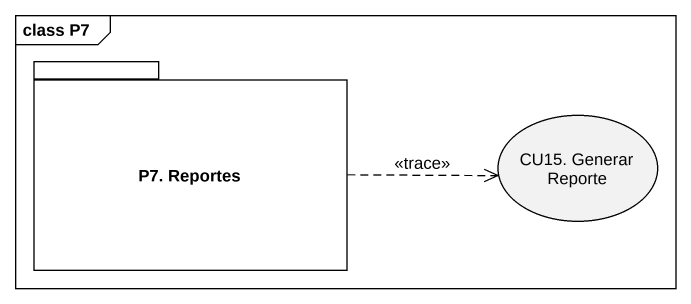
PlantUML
@startuml
mainframe class P7
package "P7. Reportes" as P7_Reportes {
}
usecase "CU15. Generar Reporte" as CU15_Generar_Reporte
P7_Reportes .right.> CU15_Generar_Reporte : <<trace>>
@enduml
